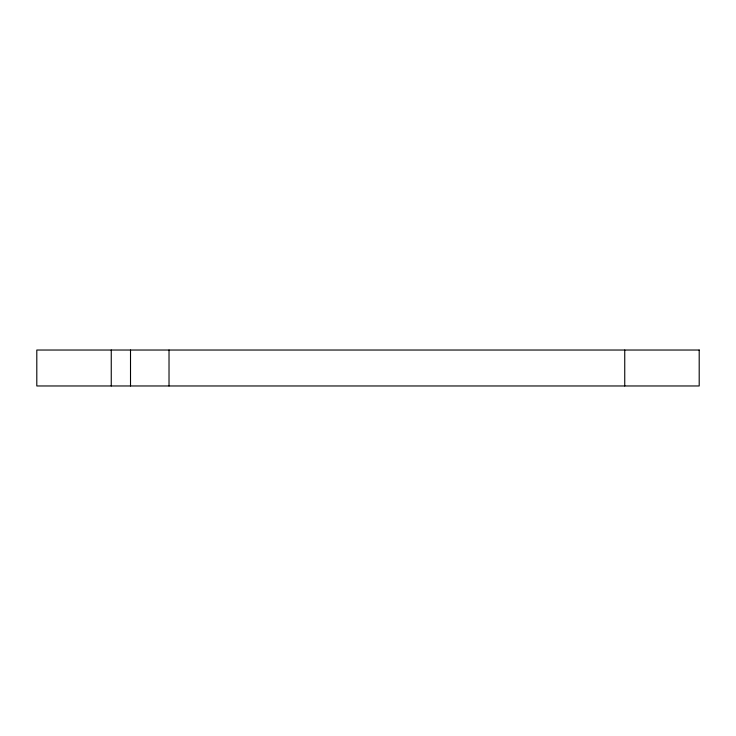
<?xml version="1.0" encoding="UTF-8"?>
<svg xmlns="http://www.w3.org/2000/svg" width="736" height="736" viewBox="0 0 736 736"><rect width="100%" height="100%" fill="white"/><g stroke="black" fill="none" stroke-linecap="round" stroke-linejoin="round"><path stroke-width="1.1" d="M624.744 350.032L624.744 385.968M169.022 350.032L169.022 385.968M130.511 350.032L130.511 385.968M111.256 350.032L111.256 385.968M699.2 350.032L36.8 350.032L36.8 385.968L699.2 385.968L699.2 350.032"/></g></svg>
